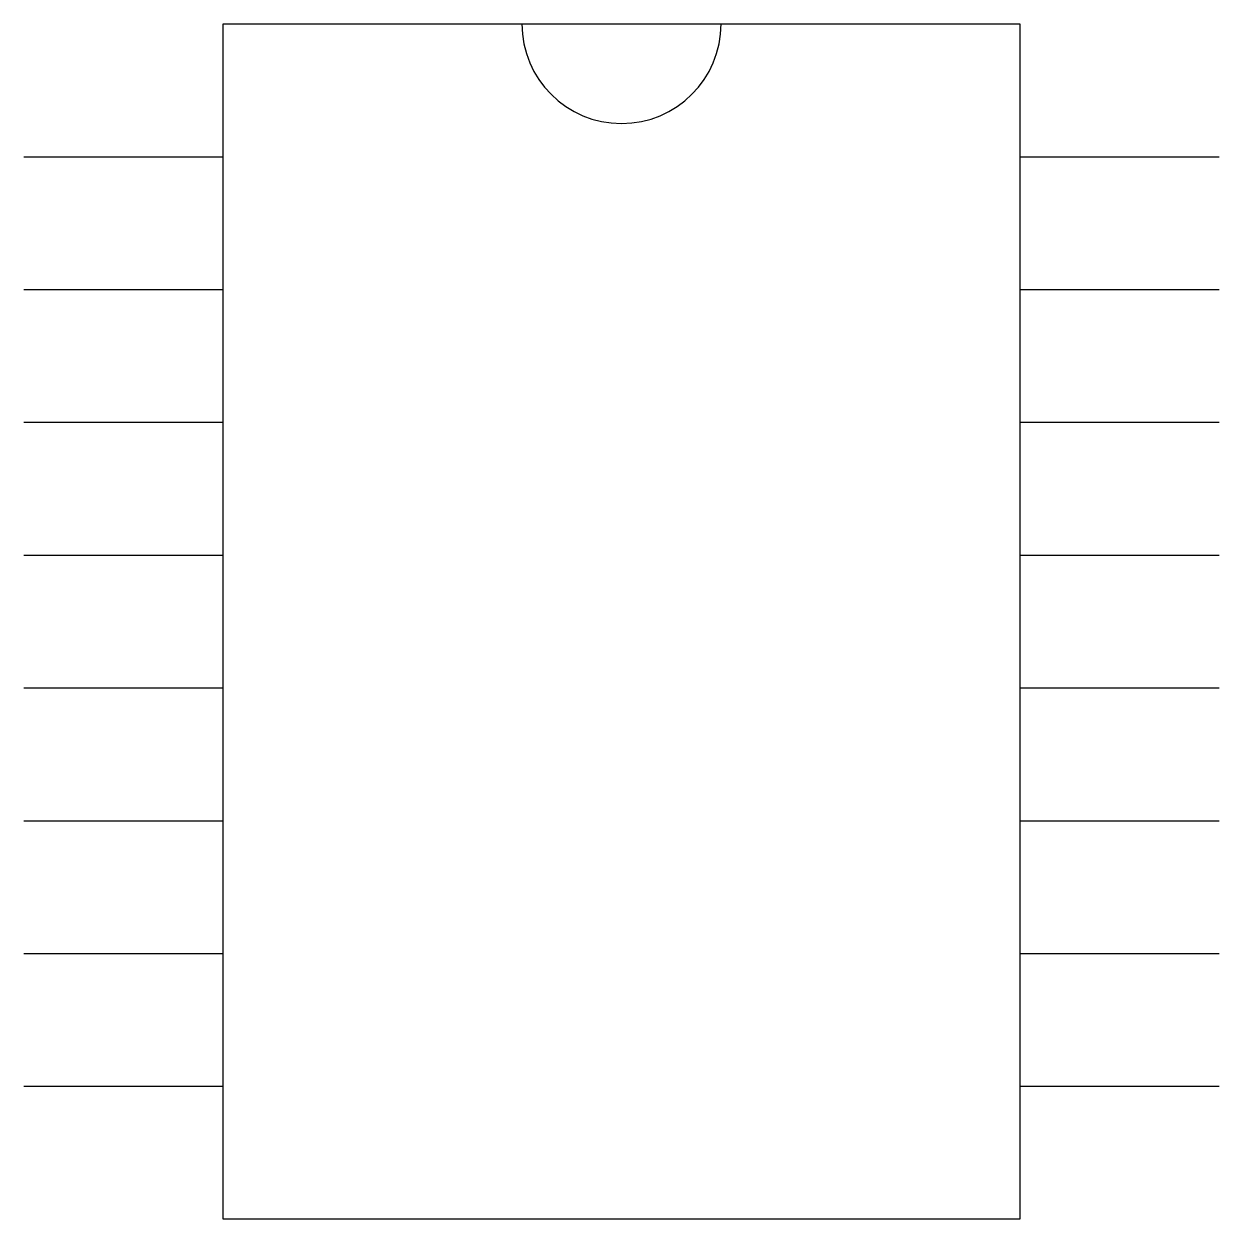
# Model space of a CAD drawing. Extents: x 3.6 to 5.4, y 2.4 to 4.2.
import ezdxf

# ---------------------------------------------------------------- set-up
doc = ezdxf.new("R2010")
doc.units = 0
doc.header["$MEASUREMENT"] = 0
doc.layers.get('0').update_dxf_attribs({"linetype": 'CONTINUOUS'})

msp = doc.modelspace()

# ---------------------------------------------------------------- linework, layer by layer
for p, q in [((3.9, 4.2), (5.1, 4.2)), ((3.9, 2.4), (3.9, 4.2)), ((5.1, 4.2), (5.1, 2.4)), ((3.6, 4), (3.9, 4)), ((5.1, 4), (5.4, 4)), ((3.6, 3.8), (3.9, 3.8)), ((5.1, 3.8), (5.4, 3.8)), ((3.6, 3.6), (3.9, 3.6)), ((5.1, 3.6), (5.4, 3.6)), ((3.6, 3.4), (3.9, 3.4)), ((5.1, 3.4), (5.4, 3.4)), ((3.6, 3.2), (3.9, 3.2)), ((5.1, 3.2), (5.4, 3.2)), ((3.6, 3), (3.9, 3)), ((5.1, 3), (5.4, 3)), ((3.6, 2.8), (3.9, 2.8)), ((5.1, 2.8), (5.4, 2.8)), ((3.6, 2.6), (3.9, 2.6)), ((5.1, 2.6), (5.4, 2.6)), ((5.1, 2.4), (3.9, 2.4))]:
    msp.add_line(p, q)
msp.add_arc((4.5, 4.2), 0.15, 180, 0)

doc.saveas('drawing.dxf')
